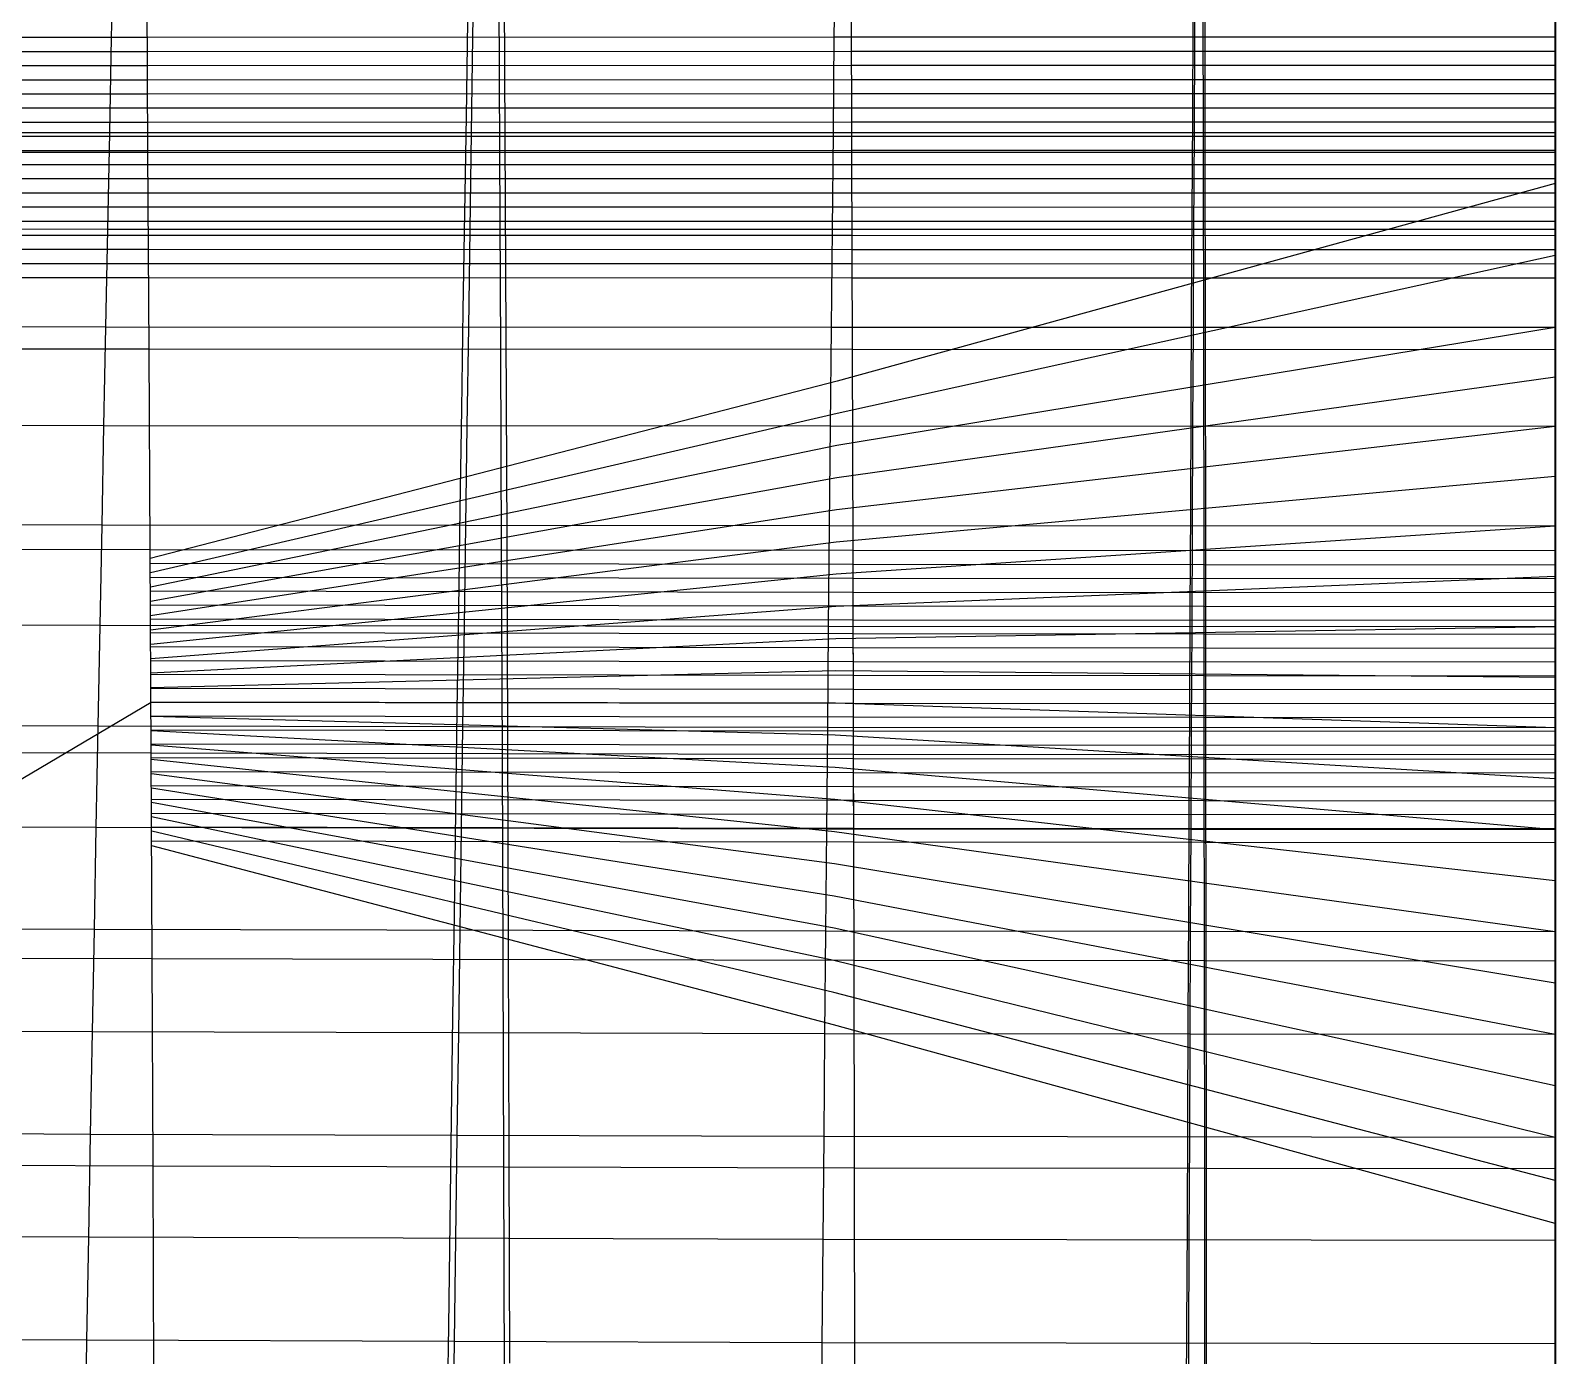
# Model space of a CAD drawing. Extents: x -530 to 530, y -2 to 255.
# Drawn here: x -54.9 to 0, y 160.3 to 208.1 of the extents above; entities that cross this region are included whole.
import ezdxf

# ---------------------------------------------------------------- set-up
doc = ezdxf.new("R2010")
doc.units = 0
doc.header["$MEASUREMENT"] = 0
doc.layers.add('default', color=7, linetype='Continuous')

msp = doc.modelspace()

# ---------------------------------------------------------------- linework, layer by layer
at = {"layer": 'default', "color": 5, "linetype": 'Continuous'}
for p, q in [((-51.934, 211.198, -6.823), (-52.003, 207.807, -7.439)), ((-25.945, 211.216, -6.779), (-25.979, 207.818, -7.398)), ((-0.01, 211.216, -6.769), (-0.01, 207.816, -7.389)), ((-52.003, 207.807, -7.439), (-77.826, 207.798, -4.941)), ((-52.003, 207.807, -7.439), (-52.072, 204.37, -8.058)), ((-25.979, 207.818, -7.398), (-52.003, 207.807, -7.439)), ((-25.979, 207.818, -7.398), (-26.013, 204.374, -8.02)), ((-0.01, 207.816, -7.389), (-25.979, 207.818, -7.398)), ((-0.01, 207.816, -7.389), (-0.01, 204.369, -8.012)), ((-0.01, 207.816, -7.389), (0.01, 207.816, -7.389)), ((0.01, 207.816, -7.389), (-0.01, 207.816, -7.389)), ((-52.072, 204.37, -8.058), (-77.927, 204.374, -5.555)), ((-52.072, 204.37, -8.058), (-52.141, 200.893, -8.679)), ((-26.013, 204.374, -8.02), (-52.072, 204.37, -8.058)), ((-26.013, 204.374, -8.02), (-26.046, 200.889, -8.645)), ((-0.01, 204.369, -8.012), (-26.013, 204.374, -8.02)), ((-0.01, 204.369, -8.012), (-0.01, 200.882, -8.638)), ((-0.01, 204.369, -8.012), (0.01, 204.369, -8.012)), ((0.01, 204.369, -8.012), (-0.01, 204.369, -8.012)), ((-52.141, 200.893, -8.679), (-78.028, 200.909, -6.171)), ((-52.141, 200.893, -8.679), (-52.21, 197.375, -9.296)), ((-26.046, 200.889, -8.645), (-52.141, 200.893, -8.679)), ((-26.046, 200.889, -8.645), (-26.08, 197.363, -9.264)), ((-0.01, 200.882, -8.638), (-26.046, 200.889, -8.645)), ((-0.01, 200.882, -8.638), (-0.01, 197.354, -9.258)), ((-0.01, 200.882, -8.638), (0.01, 200.882, -8.638)), ((0.01, 200.882, -8.638), (-0.01, 200.882, -8.638)), ((-52.21, 197.375, -9.296), (-78.129, 197.404, -6.783)), ((-52.21, 197.375, -9.296), (-52.279, 193.822, -9.912)), ((-26.08, 197.363, -9.264), (-52.21, 197.375, -9.296)), ((-26.08, 197.363, -9.264), (-26.114, 193.802, -9.883)), ((-0.01, 197.354, -9.258), (-26.08, 197.363, -9.264)), ((-0.01, 197.354, -9.258), (-0.01, 193.79, -9.879)), ((-0.01, 197.354, -9.258), (0.01, 197.354, -9.258)), ((0.01, 197.354, -9.258), (-0.01, 197.354, -9.258)), ((-52.279, 193.822, -9.912), (-78.23, 193.863, -7.394)), ((-52.279, 193.822, -9.912), (-52.349, 190.24, -10.525)), ((-26.114, 193.802, -9.883), (-52.279, 193.822, -9.912)), ((-26.114, 193.802, -9.883), (-26.148, 190.212, -10.5)), ((-0.01, 193.79, -9.879), (-26.114, 193.802, -9.883)), ((-0.01, 193.79, -9.879), (-0.01, 190.198, -10.496)), ((-0.01, 193.79, -9.879), (0.01, 193.79, -9.879)), ((0.01, 193.79, -9.879), (-0.01, 193.79, -9.879)), ((-52.349, 190.24, -10.525), (-78.331, 190.294, -8.003)), ((-52.349, 190.24, -10.525), (-52.418, 186.63, -11.136)), ((-26.148, 190.212, -10.5), (-52.349, 190.24, -10.525)), ((-26.148, 190.212, -10.5), (-26.182, 186.594, -11.114)), ((-0.01, 190.198, -10.496), (-26.148, 190.212, -10.5)), ((-0.01, 190.198, -10.496), (-0.01, 186.578, -11.112)), ((-0.01, 190.198, -10.496), (0.01, 190.198, -10.496)), ((0.01, 190.198, -10.496), (-0.01, 190.198, -10.496)), ((-52.418, 186.63, -11.136), (-78.432, 186.698, -8.609)), ((-52.418, 186.63, -11.136), (-52.487, 182.998, -11.742)), ((-26.182, 186.594, -11.114), (-52.418, 186.63, -11.136)), ((-26.182, 186.594, -11.114), (-26.216, 182.954, -11.724)), ((-0.01, 186.578, -11.112), (-26.182, 186.594, -11.114)), ((-0.01, 186.578, -11.112), (-0.01, 182.934, -11.722)), ((-0.01, 186.578, -11.112), (0.01, 186.578, -11.112)), ((0.01, 186.578, -11.112), (-0.01, 186.578, -11.112)), ((-52.487, 182.998, -11.742), (-78.533, 183.078, -9.21)), ((-52.487, 182.998, -11.742), (-52.556, 179.345, -12.343)), ((-26.216, 182.954, -11.724), (-52.487, 182.998, -11.742)), ((-26.216, 182.954, -11.724), (-26.249, 179.293, -12.328)), ((-0.01, 182.934, -11.722), (-26.216, 182.954, -11.724)), ((-0.01, 182.934, -11.722), (-0.01, 179.271, -12.327)), ((-0.01, 182.934, -11.722), (0.01, 182.934, -11.722)), ((0.01, 182.934, -11.722), (-0.01, 182.934, -11.722)), ((-52.556, 179.345, -12.343), (-78.634, 179.438, -9.806)), ((-52.556, 179.345, -12.343), (-52.625, 175.674, -12.939)), ((-26.249, 179.293, -12.328), (-52.556, 179.345, -12.343)), ((-26.249, 179.293, -12.328), (-26.283, 175.614, -12.927)), ((-0.01, 179.271, -12.327), (-26.249, 179.293, -12.328)), ((-0.01, 179.271, -12.327), (-0.01, 175.589, -12.927)), ((-0.01, 179.271, -12.327), (0.01, 179.271, -12.327)), ((0.01, 179.271, -12.327), (-0.01, 179.271, -12.327)), ((-52.625, 175.674, -12.939), (-78.734, 175.781, -10.397)), ((-52.625, 175.674, -12.939), (-52.693, 171.991, -13.527)), ((-26.283, 175.614, -12.927), (-52.625, 175.674, -12.939)), ((-26.283, 175.614, -12.927), (-26.316, 171.923, -13.518)), ((-0.01, 175.589, -12.927), (-26.283, 175.614, -12.927)), ((-0.01, 175.589, -12.927), (-0.01, 171.895, -13.519)), ((-0.01, 175.589, -12.927), (0.01, 175.589, -12.927)), ((0.01, 175.589, -12.927), (-0.01, 175.589, -12.927)), ((-52.693, 171.991, -13.527), (-78.833, 172.11, -10.981)), ((-52.693, 171.991, -13.527), (-52.76, 168.295, -14.11)), ((-26.316, 171.923, -13.518), (-52.693, 171.991, -13.527)), ((-26.316, 171.923, -13.518), (-26.349, 168.218, -14.104)), ((-0.01, 171.895, -13.519), (-26.316, 171.923, -13.518)), ((-0.01, 171.895, -13.519), (-0.01, 168.188, -14.106)), ((-0.01, 171.895, -13.519), (0.01, 171.895, -13.519)), ((0.01, 171.895, -13.519), (-0.01, 171.895, -13.519)), ((-52.76, 168.295, -14.11), (-78.932, 168.427, -11.559)), ((-52.76, 168.295, -14.11), (-52.827, 164.593, -14.683)), ((-26.349, 168.218, -14.104), (-52.76, 168.295, -14.11)), ((-26.349, 168.218, -14.104), (-26.382, 164.509, -14.68)), ((-0.01, 168.188, -14.106), (-26.349, 168.218, -14.104)), ((-0.01, 168.188, -14.106), (-0.01, 164.476, -14.683)), ((-0.01, 168.188, -14.106), (0.01, 168.188, -14.106)), ((0.01, 168.188, -14.106), (-0.01, 168.188, -14.106)), ((-52.827, 164.593, -14.683), (-79.029, 164.739, -12.128)), ((-52.827, 164.593, -14.683), (-52.894, 160.884, -15.249)), ((-26.382, 164.509, -14.68), (-52.827, 164.593, -14.683)), ((-26.382, 164.509, -14.68), (-26.415, 160.792, -15.248)), ((-0.01, 164.476, -14.683), (-26.382, 164.509, -14.68)), ((-0.01, 164.476, -14.683), (-0.01, 160.757, -15.253)), ((-0.01, 164.476, -14.683), (0.01, 164.476, -14.683)), ((0.01, 164.476, -14.683), (-0.01, 164.476, -14.683)), ((-52.894, 160.884, -15.249), (-79.126, 161.044, -12.688)), ((-52.894, 160.884, -15.249), (-52.96, 157.173, -15.807)), ((-26.415, 160.792, -15.248), (-52.894, 160.884, -15.249)), ((-26.415, 160.792, -15.248), (-26.447, 157.072, -15.809)), ((-0.01, 160.757, -15.253), (-26.415, 160.792, -15.248)), ((-0.01, 160.757, -15.253), (-0.01, 157.034, -15.814)), ((-0.01, 160.757, -15.253), (0.01, 160.757, -15.253)), ((0.01, 160.757, -15.253), (-0.01, 160.757, -15.253))]:
    msp.add_line(p, q, dxfattribs=at)
at = {"layer": 'default', "color": 7, "linetype": 'Continuous'}
for p, q in [((-38.94, 211.207, -6.801), (-38.991, 207.812, -7.419)), ((-12.978, 211.216, -6.774), (-12.995, 207.817, -7.394)), ((0, 211.216, -6.769), (0, 207.816, -7.389)), ((0, 211.216, -6.769), (0, 207.816, -7.389)), ((-38.007, 203.663, 10.024), (-38.039, 210.582, 8.92)), ((-12.671, 203.664, 10.1), (-12.682, 210.593, 8.993)), ((0, 203.662, 10.116), (0, 210.593, 9.008)), ((0, 203.662, 10.116), (0, 210.593, 9.008)), ((-38.991, 207.812, -7.419), (-39.042, 204.372, -8.039)), ((-12.995, 207.817, -7.394), (-13.011, 204.371, -8.016)), ((0, 207.816, -7.389), (0, 204.369, -8.012)), ((0, 207.816, -7.389), (0, 204.369, -8.012)), ((-39.042, 204.372, -8.039), (-39.094, 200.891, -8.662)), ((-13.011, 204.371, -8.016), (-13.028, 200.885, -8.641)), ((0, 204.369, -8.012), (0, 200.882, -8.638)), ((0, 204.369, -8.012), (0, 200.882, -8.638)), ((-37.976, 196.57, 11.127), (-38.007, 203.663, 10.024)), ((-12.661, 196.561, 11.205), (-12.671, 203.664, 10.1)), ((0, 196.557, 11.222), (0, 203.662, 10.116)), ((0, 196.557, 11.222), (0, 203.662, 10.116)), ((-39.094, 200.891, -8.662), (-39.145, 197.369, -9.28)), ((-13.028, 200.885, -8.641), (-13.045, 197.358, -9.261)), ((0, 200.882, -8.638), (0, 197.354, -9.258)), ((0, 200.882, -8.638), (0, 197.354, -9.258)), ((-39.145, 197.369, -9.28), (-39.197, 193.812, -9.897)), ((-13.045, 197.358, -9.261), (-13.062, 193.796, -9.881)), ((0, 197.354, -9.258), (0, 193.79, -9.879)), ((0, 197.354, -9.258), (0, 193.79, -9.879)), ((-37.946, 189.34, 12.216), (-37.976, 196.57, 11.127)), ((-12.651, 189.321, 12.297), (-12.661, 196.561, 11.205)), ((0, 189.314, 12.315), (0, 196.557, 11.222)), ((0, 189.314, 12.315), (0, 196.557, 11.222)), ((-39.197, 193.812, -9.897), (-39.248, 190.226, -10.513)), ((-13.062, 193.796, -9.881), (-13.079, 190.205, -10.498)), ((0, 193.79, -9.879), (0, 190.198, -10.496)), ((0, 193.79, -9.879), (0, 190.198, -10.496)), ((-39.248, 190.226, -10.513), (-39.3, 186.612, -11.125)), ((-13.079, 190.205, -10.498), (-13.096, 186.586, -11.113)), ((0, 190.198, -10.496), (0, 186.578, -11.112)), ((0, 190.198, -10.496), (0, 186.578, -11.112)), ((-37.918, 182.003, 13.285), (-37.946, 189.34, 12.216)), ((-12.642, 181.973, 13.368), (-12.651, 189.321, 12.297)), ((0, 181.964, 13.387), (0, 189.314, 12.315)), ((0, 181.964, 13.387), (0, 189.314, 12.315)), ((-39.3, 186.612, -11.125), (-39.352, 182.976, -11.733)), ((-13.096, 186.586, -11.113), (-13.113, 182.944, -11.723)), ((0, 186.578, -11.112), (0, 182.934, -11.722)), ((0, 186.578, -11.112), (0, 182.934, -11.722)), ((-39.352, 182.976, -11.733), (-39.403, 179.319, -12.335)), ((-13.113, 182.944, -11.723), (-13.13, 179.282, -12.327)), ((0, 182.934, -11.722), (0, 179.271, -12.327)), ((0, 182.934, -11.722), (0, 179.271, -12.327)), ((-37.892, 174.587, 14.332), (-37.918, 182.003, 13.285)), ((-12.633, 174.547, 14.417), (-12.642, 181.973, 13.368)), ((0, 174.535, 14.436), (0, 181.964, 13.387)), ((0, 174.535, 14.436), (0, 181.964, 13.387)), ((-39.403, 179.319, -12.335), (-39.454, 175.644, -12.933)), ((-13.13, 179.282, -12.327), (-13.147, 175.602, -12.927)), ((0, 179.271, -12.327), (0, 175.589, -12.927)), ((0, 179.271, -12.327), (0, 175.589, -12.927)), ((-39.454, 175.644, -12.933), (-39.504, 171.957, -13.523)), ((-13.147, 175.602, -12.927), (-13.163, 171.909, -13.519)), ((0, 175.589, -12.927), (0, 171.895, -13.519)), ((0, 175.589, -12.927), (0, 171.895, -13.519)), ((-37.868, 167.117, 15.345), (-37.892, 174.587, 14.332)), ((-12.625, 167.067, 15.433), (-12.633, 174.547, 14.417)), ((0, 167.052, 15.452), (0, 174.535, 14.436)), ((0, 167.052, 15.452), (0, 174.535, 14.436)), ((-39.504, 171.957, -13.523), (-39.555, 168.256, -14.107)), ((-13.163, 171.909, -13.519), (-13.18, 168.203, -14.105)), ((0, 171.895, -13.519), (0, 168.188, -14.106)), ((0, 171.895, -13.519), (0, 168.188, -14.106)), ((-39.555, 168.256, -14.107), (-39.605, 164.551, -14.682)), ((-13.18, 168.203, -14.105), (-13.196, 164.493, -14.682)), ((0, 168.188, -14.106), (0, 164.476, -14.683)), ((0, 168.188, -14.106), (0, 164.476, -14.683)), ((-37.846, 159.619, 16.317), (-37.868, 167.117, 15.345)), ((-12.618, 159.558, 16.407), (-12.625, 167.067, 15.433)), ((0, 159.541, 16.427), (0, 167.052, 15.452)), ((0, 159.541, 16.427), (0, 167.052, 15.452)), ((-39.605, 164.551, -14.682), (-39.654, 160.838, -15.249)), ((-13.196, 164.493, -14.682), (-13.212, 160.774, -15.251)), ((0, 164.476, -14.683), (0, 160.757, -15.253)), ((0, 164.476, -14.683), (0, 160.757, -15.253)), ((-39.654, 160.838, -15.249), (-39.703, 157.123, -15.808)), ((-13.212, 160.774, -15.251), (-13.229, 157.053, -15.812)), ((0, 160.757, -15.253), (0, 157.034, -15.814)), ((0, 160.757, -15.253), (0, 157.034, -15.814))]:
    msp.add_line(p, q, dxfattribs=at)
at = {"layer": 'default', "color": 4, "linetype": 'Continuous'}
for p, q in [((-37.818, 204.19, 13.369), (-37.848, 211.095, 12.154)), ((-12.612, 204.192, 13.447), (-12.617, 211.106, 12.23)), ((0, 211.216, -6.769), (0, 207.816, -7.389)), ((0, 211.216, -6.769), (0, 207.816, -7.389)), ((0, 203.662, 10.116), (0, 210.593, 9.008)), ((0, 203.662, 10.116), (0, 210.593, 9.008)), ((-39.172, 208.391, -10.597), (-39.228, 204.963, -11.313)), ((-13.054, 208.393, -10.567), (-13.073, 204.96, -11.284)), ((-50.709, 207.799, 9.302), (-75.935, 207.785, 11.684)), ((-0.01, 207.813, 9.45), (-25.345, 207.814, 9.418)), ((0, 207.816, -7.389), (0, 204.369, -8.012)), ((0, 207.816, -7.389), (0, 204.369, -8.012)), ((-50.706, 207.29, 9.383), (-75.93, 207.277, 11.764)), ((-0.01, 207.303, 9.531), (-25.343, 207.304, 9.498)), ((-50.702, 206.781, 9.463), (-75.926, 206.77, 11.844)), ((-0.01, 206.792, 9.611), (-25.342, 206.793, 9.579)), ((-50.699, 206.272, 9.543), (-75.921, 206.263, 11.924)), ((-0.01, 206.281, 9.692), (-25.34, 206.283, 9.659)), ((-50.696, 205.763, 9.623), (-75.917, 205.755, 12.004)), ((-0.01, 205.771, 9.773), (-25.339, 205.773, 9.74)), ((-50.693, 205.254, 9.704), (-75.912, 205.248, 12.083)), ((-39.228, 204.963, -11.313), (-39.286, 201.489, -12.02)), ((-0.01, 205.26, 9.853), (-25.337, 205.263, 9.82)), ((-13.073, 204.96, -11.284), (-13.093, 201.481, -11.994)), ((-50.69, 204.744, 9.784), (-75.908, 204.74, 12.163)), ((-0.01, 204.75, 9.934), (-25.335, 204.752, 9.901)), ((0, 204.369, -8.012), (0, 200.882, -8.638)), ((0, 204.369, -8.012), (0, 200.882, -8.638)), ((-50.687, 204.235, 9.864), (-75.903, 204.233, 12.243)), ((-37.783, 197.094, 14.542), (-37.818, 204.19, 13.369)), ((-0.01, 204.239, 10.015), (-25.334, 204.242, 9.982)), ((-12.601, 197.085, 14.622), (-12.612, 204.192, 13.447)), ((-50.684, 203.726, 9.944), (-75.899, 203.725, 12.323)), ((-50.681, 203.217, 10.025), (-75.894, 203.218, 12.403)), ((-0.01, 203.729, 10.095), (-25.332, 203.732, 10.062)), ((-0.01, 203.218, 10.176), (-25.331, 203.222, 10.143)), ((0, 196.557, 11.222), (0, 203.662, 10.116)), ((0, 196.557, 11.222), (0, 203.662, 10.116)), ((-50.678, 202.708, 10.105), (-75.89, 202.711, 12.482)), ((-0.01, 202.707, 10.256), (-25.329, 202.711, 10.223)), ((-50.675, 202.199, 10.185), (-75.885, 202.203, 12.562)), ((-0.01, 202.543, -8.34), (-25.862, 195.422, -3.313)), ((-0.01, 202.197, 10.337), (-25.328, 202.201, 10.304)), ((-50.672, 201.689, 10.266), (-75.881, 201.696, 12.642)), ((-0.01, 201.686, 10.418), (-25.326, 201.691, 10.384)), ((-50.669, 201.18, 10.346), (-75.876, 201.188, 12.722)), ((-39.286, 201.489, -12.02), (-39.34, 197.967, -12.691)), ((-0.01, 201.176, 10.498), (-25.325, 201.181, 10.465)), ((-13.093, 201.481, -11.994), (-13.11, 197.954, -12.667)), ((-50.665, 200.671, 10.426), (-75.871, 200.681, 12.802)), ((-0.01, 200.665, 10.579), (-25.323, 200.67, 10.546)), ((0, 200.882, -8.638), (0, 197.354, -9.258)), ((0, 200.882, -8.638), (0, 197.354, -9.258)), ((-50.662, 200.162, 10.506), (-75.867, 200.174, 12.882)), ((-0.01, 199.948, -8.799), (-25.868, 194.263, -3.398)), ((-0.01, 200.154, 10.66), (-25.322, 200.16, 10.626)), ((-50.659, 199.653, 10.587), (-75.862, 199.666, 12.961)), ((-0.01, 199.644, 10.74), (-25.32, 199.65, 10.707)), ((-50.656, 199.144, 10.667), (-75.858, 199.159, 13.041)), ((-0.01, 199.133, 10.821), (-25.319, 199.14, 10.787)), ((-39.34, 197.967, -12.691), (-39.394, 194.411, -13.351)), ((-13.11, 197.954, -12.667), (-13.128, 194.392, -13.329)), ((-0.01, 197.354, -9.258), (-25.875, 193.104, -3.483)), ((0, 197.354, -9.258), (0, 193.79, -9.879)), ((0, 197.354, -9.258), (0, 193.79, -9.879)), ((-37.753, 189.849, 15.648), (-37.783, 197.094, 14.542)), ((-12.592, 189.83, 15.731), (-12.601, 197.085, 14.622)), ((0, 189.314, 12.315), (0, 196.557, 11.222)), ((0, 189.314, 12.315), (0, 196.557, 11.222)), ((-0.01, 195.572, -9.568), (-25.881, 191.945, -3.568)), ((-39.394, 194.411, -13.351), (-39.448, 190.825, -14.009)), ((-13.128, 194.392, -13.329), (-13.145, 190.802, -13.989)), ((-0.01, 193.79, -9.879), (-25.888, 190.787, -3.653)), ((0, 193.79, -9.879), (0, 190.198, -10.496)), ((0, 193.79, -9.879), (0, 190.198, -10.496)), ((-0.01, 191.994, -10.188), (-25.895, 189.628, -3.738)), ((-39.448, 190.825, -14.009), (-39.502, 187.209, -14.654)), ((-13.145, 190.802, -13.989), (-13.163, 187.18, -14.636)), ((-0.01, 190.198, -10.496), (-25.901, 188.469, -3.823)), ((0, 190.198, -10.496), (0, 186.578, -11.112)), ((0, 190.198, -10.496), (0, 186.578, -11.112)), ((-37.725, 182.496, 16.718), (-37.753, 189.849, 15.648)), ((-12.582, 182.467, 16.804), (-12.592, 189.83, 15.731)), ((0, 181.964, 13.387), (0, 189.314, 12.315)), ((0, 181.964, 13.387), (0, 189.314, 12.315)), ((-0.01, 188.388, -10.804), (-25.908, 187.31, -3.908)), ((-39.502, 187.209, -14.654), (-39.556, 183.571, -15.304)), ((-13.163, 187.18, -14.636), (-13.181, 183.537, -15.288)), ((-0.01, 186.578, -11.112), (-25.915, 186.151, -3.993)), ((0, 186.578, -11.112), (0, 182.934, -11.722)), ((0, 186.578, -11.112), (0, 182.934, -11.722)), ((-0.01, 184.756, -11.417), (-25.921, 184.992, -4.078)), ((-39.556, 183.571, -15.304), (-39.609, 179.913, -15.95)), ((-0.01, 182.934, -11.722), (-25.928, 183.833, -4.163)), ((-13.181, 183.537, -15.288), (-13.198, 179.874, -15.935)), ((0, 182.934, -11.722), (0, 179.271, -12.327)), ((0, 182.934, -11.722), (0, 179.271, -12.327)), ((-37.699, 175.062, 17.766), (-37.725, 182.496, 16.718)), ((-0.01, 181.103, -12.024), (-25.935, 182.675, -4.248)), ((-12.574, 175.023, 17.854), (-12.582, 182.467, 16.804)), ((0, 174.535, 14.436), (0, 181.964, 13.387)), ((0, 174.535, 14.436), (0, 181.964, 13.387)), ((-0.01, 179.271, -12.327), (-25.941, 181.516, -4.333)), ((-0.01, 177.43, -12.627), (-25.948, 180.357, -4.418)), ((-39.609, 179.913, -15.95), (-39.662, 176.232, -16.563)), ((-13.198, 179.874, -15.935), (-13.216, 176.188, -16.551)), ((-0.01, 175.589, -12.927), (-25.955, 179.198, -4.503)), ((0, 179.271, -12.327), (0, 175.589, -12.927)), ((0, 179.271, -12.327), (0, 175.589, -12.927)), ((-0.01, 173.742, -13.223), (-25.961, 178.039, -4.588)), ((-0.01, 171.895, -13.519), (-25.968, 176.88, -4.673)), ((-39.662, 176.232, -16.563), (-39.712, 172.537, -17.157)), ((-13.216, 176.188, -16.551), (-13.232, 172.487, -17.146)), ((-0.01, 170.042, -13.813), (-25.975, 175.722, -4.758)), ((0, 175.589, -12.927), (0, 171.895, -13.519)), ((0, 175.589, -12.927), (0, 171.895, -13.519)), ((-37.676, 167.573, 18.78), (-37.699, 175.062, 17.766)), ((-12.567, 167.523, 18.871), (-12.574, 175.023, 17.854)), ((-0.01, 168.188, -14.106), (-25.981, 174.563, -4.843)), ((0, 167.052, 15.452), (0, 174.535, 14.436)), ((0, 167.052, 15.452), (0, 174.535, 14.436)), ((-0.01, 166.638, -14.347), (-25.988, 173.404, -4.928)), ((-39.712, 172.537, -17.157), (-39.763, 168.829, -17.745)), ((-13.232, 172.487, -17.146), (-13.249, 168.773, -17.736)), ((-0.01, 165.087, -14.588), (-25.994, 172.245, -5.013)), ((0, 171.895, -13.519), (0, 168.188, -14.106)), ((0, 171.895, -13.519), (0, 168.188, -14.106)), ((-39.763, 168.829, -17.745), (-39.813, 165.114, -18.323)), ((-13.249, 168.773, -17.736), (-13.265, 165.053, -18.316)), ((0, 168.188, -14.106), (0, 164.476, -14.683)), ((0, 168.188, -14.106), (0, 164.476, -14.683)), ((-37.654, 160.055, 19.755), (-37.676, 167.573, 18.78)), ((-12.56, 159.995, 19.847), (-12.567, 167.523, 18.871)), ((0, 159.541, 16.427), (0, 167.052, 15.452)), ((0, 159.541, 16.427), (0, 167.052, 15.452)), ((-39.813, 165.114, -18.323), (-39.863, 161.393, -18.893)), ((-13.265, 165.053, -18.316), (-13.282, 161.327, -18.888)), ((0, 164.476, -14.683), (0, 160.757, -15.253)), ((0, 164.476, -14.683), (0, 160.757, -15.253)), ((-39.863, 161.393, -18.893), (-39.912, 157.669, -19.456)), ((-13.282, 161.327, -18.888), (-13.298, 157.598, -19.453)), ((0, 160.757, -15.253), (0, 157.034, -15.814)), ((0, 160.757, -15.253), (0, 157.034, -15.814))]:
    msp.add_line(p, q, dxfattribs=at)
at = {"layer": 'default', "color": 3, "linetype": 'Continuous'}
for p, q in [((-50.683, 203.66, 9.966), (-50.726, 210.572, 8.863)), ((-25.332, 203.666, 10.083), (-25.353, 210.592, 8.977)), ((-0.01, 203.662, 10.116), (-0.01, 210.593, 9.008)), ((-50.683, 203.66, 9.966), (-75.897, 203.66, 12.344)), ((-25.332, 203.666, 10.083), (-50.683, 203.66, 9.966)), ((-50.641, 196.575, 11.066), (-50.683, 203.66, 9.966)), ((-25.311, 196.566, 11.188), (-25.332, 203.666, 10.083)), ((-0.01, 203.662, 10.116), (-25.332, 203.666, 10.083)), ((-0.01, 196.557, 11.222), (-0.01, 203.662, 10.116)), ((-0.01, 203.662, 10.116), (0.01, 203.662, 10.116)), ((0.01, 203.662, 10.116), (-0.01, 203.662, 10.116)), ((-50.641, 196.575, 11.066), (-75.836, 196.599, 13.438)), ((-50.601, 189.352, 12.153), (-50.641, 196.575, 11.066)), ((-25.311, 196.566, 11.188), (-50.641, 196.575, 11.066)), ((-25.292, 189.328, 12.279), (-25.311, 196.566, 11.188)), ((-0.01, 196.557, 11.222), (-25.311, 196.566, 11.188)), ((-0.01, 189.314, 12.315), (-0.01, 196.557, 11.222)), ((-0.01, 196.557, 11.222), (0.01, 196.557, 11.222)), ((0.01, 196.557, 11.222), (-0.01, 196.557, 11.222)), ((-50.601, 189.352, 12.153), (-75.777, 189.402, 14.519)), ((-50.564, 182.023, 13.221), (-50.601, 189.352, 12.153)), ((-25.292, 189.328, 12.279), (-50.601, 189.352, 12.153)), ((-25.273, 181.983, 13.35), (-25.292, 189.328, 12.279)), ((-0.01, 189.314, 12.315), (-25.292, 189.328, 12.279)), ((-0.01, 181.964, 13.387), (-0.01, 189.314, 12.315)), ((-0.01, 189.314, 12.315), (0.01, 189.314, 12.315)), ((0.01, 189.314, 12.315), (-0.01, 189.314, 12.315)), ((-50.564, 182.023, 13.221), (-75.722, 182.098, 15.58)), ((-50.528, 174.615, 14.265), (-50.564, 182.023, 13.221)), ((-25.273, 181.983, 13.35), (-50.564, 182.023, 13.221)), ((-25.255, 174.558, 14.398), (-25.273, 181.983, 13.35)), ((-0.01, 181.964, 13.387), (-25.273, 181.983, 13.35)), ((-0.01, 174.535, 14.436), (-0.01, 181.964, 13.387)), ((-0.01, 181.964, 13.387), (0.01, 181.964, 13.387)), ((0.01, 181.964, 13.387), (-0.01, 181.964, 13.387)), ((-50.528, 174.615, 14.265), (-75.67, 174.715, 16.619)), ((-50.496, 167.153, 15.277), (-50.528, 174.615, 14.265)), ((-25.255, 174.558, 14.398), (-50.528, 174.615, 14.265)), ((-25.239, 167.081, 15.413), (-25.255, 174.558, 14.398)), ((-0.01, 174.535, 14.436), (-25.255, 174.558, 14.398)), ((-0.01, 167.052, 15.452), (-0.01, 174.535, 14.436)), ((-0.01, 174.535, 14.436), (0.01, 174.535, 14.436)), ((0.01, 174.535, 14.436), (-0.01, 174.535, 14.436)), ((-50.496, 167.153, 15.277), (-75.622, 167.279, 17.625)), ((-50.467, 159.663, 16.248), (-50.496, 167.153, 15.277)), ((-25.239, 167.081, 15.413), (-50.496, 167.153, 15.277)), ((-25.225, 159.575, 16.387), (-25.239, 167.081, 15.413)), ((-0.01, 167.052, 15.452), (-25.239, 167.081, 15.413)), ((-0.01, 159.541, 16.427), (-0.01, 167.052, 15.452)), ((-0.01, 167.052, 15.452), (0.01, 167.052, 15.452)), ((0.01, 167.052, 15.452), (-0.01, 167.052, 15.452))]:
    msp.add_line(p, q, dxfattribs=at)
at = {"layer": 'default', "color": 30, "linetype": 'Continuous'}
for p, q in [((-25.345, 207.814, 9.418), (-50.709, 207.799, 9.302)), ((-25.343, 207.304, 9.498), (-50.706, 207.29, 9.383)), ((-25.342, 206.793, 9.579), (-50.702, 206.781, 9.463)), ((-25.34, 206.283, 9.659), (-50.699, 206.272, 9.543)), ((-25.339, 205.773, 9.74), (-50.696, 205.763, 9.623)), ((-25.337, 205.263, 9.82), (-50.693, 205.254, 9.704)), ((-25.335, 204.752, 9.901), (-50.69, 204.744, 9.784)), ((-25.334, 204.242, 9.982), (-50.687, 204.235, 9.864)), ((-25.332, 203.732, 10.062), (-50.684, 203.726, 9.944)), ((-25.331, 203.222, 10.143), (-50.681, 203.217, 10.025)), ((-25.329, 202.711, 10.223), (-50.678, 202.708, 10.105)), ((-25.328, 202.201, 10.304), (-50.675, 202.199, 10.185)), ((-25.326, 201.691, 10.384), (-50.672, 201.689, 10.266)), ((-25.325, 201.181, 10.465), (-50.669, 201.18, 10.346)), ((-25.323, 200.67, 10.546), (-50.665, 200.671, 10.426)), ((-25.322, 200.16, 10.626), (-50.662, 200.162, 10.506)), ((-25.32, 199.65, 10.707), (-50.659, 199.653, 10.587)), ((-25.319, 199.14, 10.787), (-50.656, 199.144, 10.667)), ((-25.862, 195.422, -3.313), (-50.6, 189.042, 12.199)), ((-25.868, 194.263, -3.398), (-50.597, 188.525, 12.273)), ((-25.875, 193.104, -3.483), (-50.594, 188.008, 12.348)), ((-25.881, 191.945, -3.568), (-50.592, 187.49, 12.422)), ((-25.888, 190.787, -3.653), (-50.589, 186.973, 12.497)), ((-25.895, 189.628, -3.738), (-50.587, 186.456, 12.571)), ((-25.901, 188.469, -3.823), (-50.584, 185.938, 12.646)), ((-25.908, 187.31, -3.908), (-50.581, 185.421, 12.721)), ((-25.915, 186.151, -3.993), (-50.579, 184.904, 12.795)), ((-25.921, 184.992, -4.078), (-50.576, 184.386, 12.87)), ((-25.928, 183.833, -4.163), (-50.574, 183.869, 12.944)), ((-25.935, 182.675, -4.248), (-50.571, 183.351, 13.019)), ((-25.941, 181.516, -4.333), (-50.569, 182.834, 13.093)), ((-25.948, 180.357, -4.418), (-50.566, 182.317, 13.168)), ((-25.955, 179.198, -4.503), (-50.563, 181.799, 13.243)), ((-25.961, 178.039, -4.588), (-50.561, 181.282, 13.317)), ((-25.968, 176.88, -4.673), (-50.558, 180.765, 13.392)), ((-25.975, 175.722, -4.758), (-50.556, 180.247, 13.466)), ((-25.981, 174.563, -4.843), (-50.553, 179.73, 13.541)), ((-25.988, 173.404, -4.928), (-50.55, 179.213, 13.615)), ((-25.994, 172.245, -5.013), (-50.548, 178.695, 13.69))]:
    msp.add_line(p, q, dxfattribs=at)
at = {"layer": 'default', "color": 2, "linetype": 'Continuous'}
for p, q in [((-50.599, 188.869, 12.224), (-25.29, 188.832, 12.351)), ((-25.29, 188.832, 12.351), (-0.01, 188.815, 12.387)), ((-25.289, 188.332, 12.424), (-25.29, 188.832, 12.351)), ((-0.01, 188.315, 12.46), (-0.01, 188.815, 12.387)), ((-50.596, 188.369, 12.297), (-50.599, 188.369, 12.224)), ((-50.596, 188.369, 12.297), (-25.289, 188.332, 12.424)), ((-50.594, 187.869, 12.369), (-50.596, 187.869, 12.297)), ((-50.594, 187.869, 12.369), (-25.288, 187.832, 12.497)), ((-25.289, 188.332, 12.424), (-25.29, 188.332, 12.351)), ((-25.289, 188.332, 12.424), (-0.01, 188.315, 12.46)), ((-25.288, 187.832, 12.497), (-25.289, 188.332, 12.424)), ((-25.288, 187.832, 12.497), (-25.289, 187.832, 12.424)), ((-25.288, 187.832, 12.497), (-0.01, 187.815, 12.533)), ((-25.287, 187.332, 12.57), (-25.288, 187.832, 12.497)), ((-0.01, 187.815, 12.533), (-0.01, 188.315, 12.46)), ((-50.591, 187.369, 12.442), (-50.594, 187.369, 12.369)), ((-50.591, 187.369, 12.442), (-25.287, 187.332, 12.57)), ((-25.287, 187.332, 12.57), (-25.288, 187.332, 12.497)), ((-25.287, 187.332, 12.57), (-0.01, 187.315, 12.606)), ((-25.285, 186.832, 12.643), (-25.287, 187.332, 12.57)), ((-0.01, 187.315, 12.606), (-0.01, 187.815, 12.533)), ((-0.01, 186.815, 12.679), (-0.01, 187.315, 12.606)), ((-50.589, 186.869, 12.515), (-50.591, 186.869, 12.442)), ((-50.589, 186.869, 12.515), (-25.285, 186.832, 12.643)), ((-25.285, 186.832, 12.643), (-25.287, 186.832, 12.57)), ((-25.285, 186.832, 12.643), (-0.01, 186.815, 12.679)), ((-25.284, 186.332, 12.716), (-25.285, 186.832, 12.643)), ((-0.01, 186.315, 12.752), (-0.01, 186.815, 12.679)), ((-50.586, 186.369, 12.588), (-50.589, 186.369, 12.515)), ((-50.586, 186.369, 12.588), (-25.284, 186.332, 12.716)), ((-25.284, 186.332, 12.716), (-25.285, 186.332, 12.643)), ((-25.284, 186.332, 12.716), (-0.01, 186.315, 12.752)), ((-25.283, 185.832, 12.789), (-25.284, 186.332, 12.716)), ((-0.01, 185.815, 12.825), (-0.01, 186.315, 12.752)), ((-50.583, 185.869, 12.661), (-50.586, 185.869, 12.588)), ((-50.583, 185.869, 12.661), (-25.283, 185.832, 12.789)), ((-25.283, 185.832, 12.789), (-25.284, 185.832, 12.716)), ((-25.283, 185.832, 12.789), (-0.01, 185.815, 12.825)), ((-25.281, 185.332, 12.862), (-25.283, 185.832, 12.789)), ((-0.01, 185.315, 12.898), (-0.01, 185.815, 12.825)), ((-50.581, 185.369, 12.734), (-50.583, 185.369, 12.661)), ((-50.581, 185.369, 12.734), (-25.281, 185.332, 12.862)), ((-25.281, 185.332, 12.862), (-25.283, 185.332, 12.789)), ((-25.281, 185.332, 12.862), (-0.01, 185.315, 12.898)), ((-25.28, 184.832, 12.935), (-25.281, 185.332, 12.862)), ((-0.01, 184.815, 12.971), (-0.01, 185.315, 12.898)), ((-50.578, 184.869, 12.806), (-50.581, 184.869, 12.734)), ((-50.578, 184.869, 12.806), (-25.28, 184.832, 12.935)), ((-25.28, 184.832, 12.935), (-25.281, 184.832, 12.862)), ((-25.28, 184.832, 12.935), (-0.01, 184.815, 12.971)), ((-25.279, 184.332, 13.007), (-25.28, 184.832, 12.935)), ((-0.01, 184.315, 13.044), (-0.01, 184.815, 12.971)), ((-50.576, 184.369, 12.879), (-50.578, 184.369, 12.806)), ((-50.576, 184.369, 12.879), (-25.279, 184.332, 13.007)), ((-25.279, 184.332, 13.007), (-25.28, 184.332, 12.935)), ((-25.279, 184.332, 13.007), (-0.01, 184.315, 13.044)), ((-25.278, 183.832, 13.08), (-25.279, 184.332, 13.007)), ((-0.01, 183.815, 13.117), (-0.01, 184.315, 13.044)), ((-50.573, 183.869, 12.952), (-50.576, 183.869, 12.879)), ((-50.573, 183.869, 12.952), (-25.278, 183.832, 13.08)), ((-25.278, 183.832, 13.08), (-25.279, 183.832, 13.007)), ((-25.278, 183.832, 13.08), (-0.01, 183.815, 13.117)), ((-25.276, 183.332, 13.153), (-25.278, 183.832, 13.08)), ((-0.01, 183.315, 13.19), (-0.01, 183.815, 13.117)), ((-50.571, 183.369, 13.025), (-50.573, 183.369, 12.952)), ((-50.571, 183.369, 13.025), (-25.276, 183.332, 13.153)), ((-25.276, 183.332, 13.153), (-25.278, 183.332, 13.08)), ((-25.276, 183.332, 13.153), (-0.01, 183.315, 13.19)), ((-25.275, 182.832, 13.226), (-25.276, 183.332, 13.153)), ((-0.01, 182.815, 13.263), (-0.01, 183.315, 13.19)), ((-50.568, 182.869, 13.098), (-50.571, 182.869, 13.025)), ((-50.568, 182.869, 13.098), (-25.275, 182.832, 13.226)), ((-50.565, 182.369, 13.17), (-50.568, 182.369, 13.098)), ((-50.565, 182.369, 13.17), (-25.274, 182.332, 13.299)), ((-25.275, 182.832, 13.226), (-25.276, 182.832, 13.153)), ((-25.275, 182.832, 13.226), (-0.01, 182.815, 13.263)), ((-25.274, 182.332, 13.299), (-25.275, 182.832, 13.226)), ((-25.274, 182.332, 13.299), (-25.275, 182.332, 13.226)), ((-25.274, 182.332, 13.299), (-0.01, 182.315, 13.336)), ((-25.273, 181.832, 13.371), (-25.274, 182.332, 13.299)), ((-0.01, 182.315, 13.336), (-0.01, 182.815, 13.263)), ((-50.563, 181.869, 13.243), (-50.565, 181.869, 13.17)), ((-50.563, 181.869, 13.243), (-25.273, 181.832, 13.371)), ((-25.273, 181.832, 13.371), (-25.274, 181.832, 13.299)), ((-25.273, 181.832, 13.371), (-0.01, 181.815, 13.408)), ((-25.271, 181.332, 13.442), (-25.273, 181.832, 13.371)), ((-0.01, 181.815, 13.408), (-0.01, 182.315, 13.336)), ((-0.01, 181.315, 13.478), (-0.01, 181.815, 13.408)), ((-50.561, 181.369, 13.313), (-50.563, 181.369, 13.243)), ((-50.561, 181.369, 13.313), (-25.271, 181.332, 13.442)), ((-25.271, 181.332, 13.442), (-25.273, 181.332, 13.371)), ((-25.271, 181.332, 13.442), (-0.01, 181.315, 13.478)), ((-25.27, 180.832, 13.512), (-25.271, 181.332, 13.442)), ((-0.01, 180.815, 13.549), (-0.01, 181.315, 13.478)), ((-50.558, 180.869, 13.384), (-50.561, 180.869, 13.313)), ((-50.558, 180.869, 13.384), (-25.27, 180.832, 13.512)), ((-25.27, 180.832, 13.512), (-25.271, 180.832, 13.442)), ((-25.27, 180.832, 13.512), (-0.01, 180.815, 13.549)), ((-25.269, 180.332, 13.583), (-25.27, 180.832, 13.512)), ((-0.01, 180.315, 13.62), (-0.01, 180.815, 13.549)), ((-50.556, 180.369, 13.454), (-50.558, 180.369, 13.384)), ((-50.556, 180.369, 13.454), (-25.269, 180.332, 13.583)), ((-25.269, 180.332, 13.583), (-25.27, 180.332, 13.512)), ((-25.269, 180.332, 13.583), (-0.01, 180.315, 13.62)), ((-25.268, 179.832, 13.654), (-25.269, 180.332, 13.583)), ((-0.01, 179.815, 13.69), (-0.01, 180.315, 13.62)), ((-50.553, 179.869, 13.524), (-50.556, 179.869, 13.454)), ((-50.553, 179.869, 13.524), (-25.268, 179.832, 13.654)), ((-25.268, 179.832, 13.654), (-25.269, 179.832, 13.583)), ((-25.268, 179.832, 13.654), (-0.01, 179.815, 13.69)), ((-25.267, 179.332, 13.724), (-25.268, 179.832, 13.654)), ((-0.01, 179.315, 13.761), (-0.01, 179.815, 13.69)), ((-50.551, 179.369, 13.595), (-50.553, 179.369, 13.524)), ((-50.551, 179.369, 13.595), (-25.267, 179.332, 13.724)), ((-25.267, 179.332, 13.724), (-25.268, 179.332, 13.654)), ((-25.267, 179.332, 13.724), (-0.01, 179.315, 13.761)), ((-25.266, 178.832, 13.795), (-25.267, 179.332, 13.724)), ((-0.01, 178.815, 13.832), (-0.01, 179.315, 13.761)), ((-50.549, 178.869, 13.665), (-50.551, 178.869, 13.595)), ((-50.549, 178.869, 13.665), (-25.266, 178.832, 13.795)), ((-25.266, 178.832, 13.795), (-25.267, 178.832, 13.724)), ((-25.266, 178.832, 13.795), (-0.01, 178.815, 13.832))]:
    msp.add_line(p, q, dxfattribs=at)
at = {"layer": 'default', "color": 8, "linetype": 'Continuous'}
msp.add_line((-69.68, 172.53, 104.527), (-50.573, 183.869, 12.952), dxfattribs=at)

doc.saveas('drawing.dxf')
